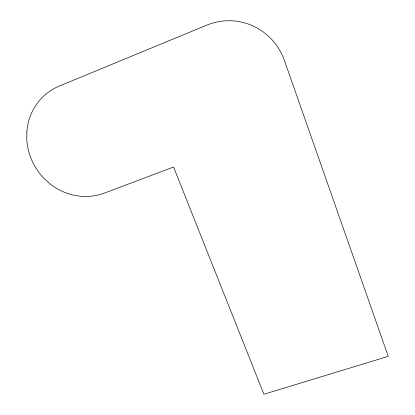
<?xml version="1.0" encoding="UTF-8"?>
<svg xmlns="http://www.w3.org/2000/svg" width="415" height="415" viewBox="0 0 415 415"><rect width="100%" height="100%" fill="white"/><g stroke="black" fill="none" stroke-linecap="round" stroke-linejoin="round"><path stroke-width="0.62" d="M26.897 131.254L26.752 138.667A58.214 54.796 56.1 0 0 44.41 178.808L49.945 183.772A58.214 54.796 56.1 0 0 104.44 193.089L173.558 167.038L263.904 394.25L388.248 356.335L284.483 60.673A60.875 59.35 -82.7 0 0 206.701 25.175L59.205 86.113A58.214 54.796 56.1 0 0 26.897 131.254"/></g></svg>
